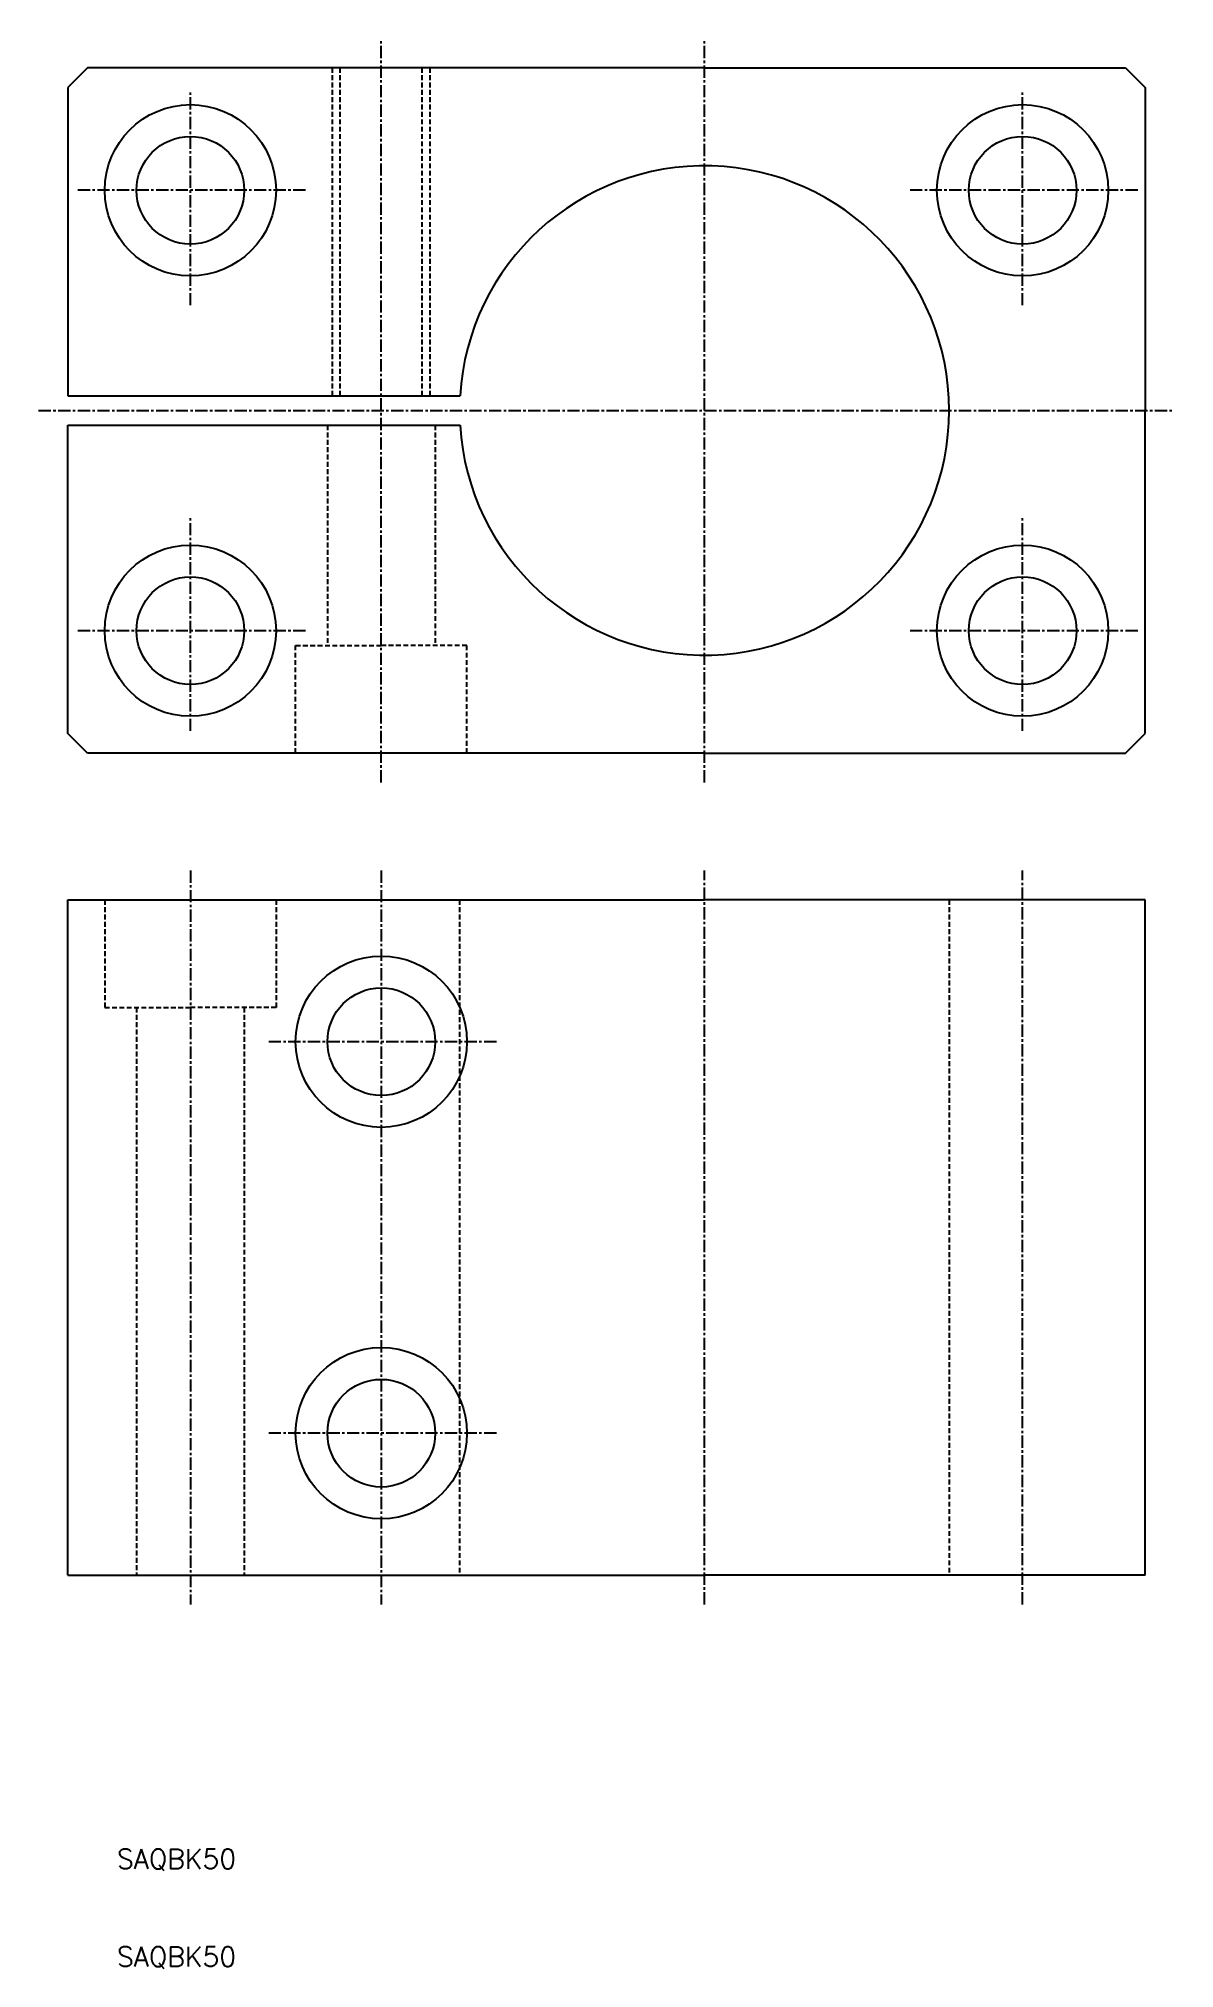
# Model space of a CAD drawing. Extents: x 2 to 118, y 10 to 207.
import ezdxf

# ---------------------------------------------------------------- set-up
doc = ezdxf.new("R2010")
doc.units = 0
doc.linetypes.add('CENTER', pattern=[2, 1.25, -0.25, 0.25, -0.25])
doc.linetypes.add('DASHED', pattern=[0.75, 0.5, -0.25])
doc.layers.get('0').update_dxf_attribs({"linetype": 'CONTINUOUS'})
doc.layers.add('CENTER', color=1, linetype='CENTER')
doc.styles.get("Standard").update_dxf_attribs({"font": 'txt.shx', "bigfont": 'extfont.shx'})

msp = doc.modelspace()

# ---------------------------------------------------------------- linework, layer by layer
for p, q in [((7, 204), (5, 202)), ((70, 204), (7, 204)), ((70, 204), (113, 204)), ((113, 204), (115, 202)), ((5, 202), (5, 170.5)), ((115, 202), (115, 169)), ((5, 170.5), (45.045, 170.5)), ((115, 136), (115, 169)), ((5, 136), (5, 167.5)), ((5, 167.5), (45.045, 167.5)), ((7, 134), (5, 136)), ((113, 134), (115, 136)), ((70, 134), (7, 134)), ((70, 134), (113, 134)), ((5, 119), (70, 119)), ((5, 50), (5, 119)), ((115, 119), (70, 119)), ((115, 50), (115, 119)), ((5, 50), (70, 50)), ((115, 50), (70, 50))]:
    msp.add_line(p, q)
at = {"color": 3, "linetype": 'DASHED'}
for p, q in [((32, 170.5), (32, 204)), ((32.812, 170.5), (32.812, 204)), ((41.188, 170.5), (41.188, 204)), ((42, 170.5), (42, 204)), ((31.5, 167.5), (31.5, 145)), ((42.5, 167.5), (42.5, 145)), ((28.25, 134), (28.25, 145)), ((28.25, 145), (37, 145)), ((45.75, 145), (37, 145)), ((45.75, 134), (45.75, 145)), ((8.75, 119), (8.75, 108)), ((26.25, 119), (26.25, 108)), ((45, 119), (45, 50)), ((95, 119), (95, 50)), ((8.75, 108), (17.5, 108)), ((12, 108), (12, 50)), ((26.25, 108), (17.5, 108)), ((23, 108), (23, 50))]:
    msp.add_line(p, q, dxfattribs=at)
for centre, radius in [((17.5, 191.5), 8.75), ((102.5, 191.5), 8.75), ((17.5, 191.5), 5.5), ((102.5, 191.5), 5.5), ((17.5, 146.5), 8.75), ((102.5, 146.5), 8.75), ((17.5, 146.5), 5.5), ((102.5, 146.5), 5.5), ((37, 104.5), 8.75), ((37, 104.5), 5.5), ((37, 64.5), 8.75), ((37, 64.5), 5.5)]:
    msp.add_circle(centre, radius)
msp.add_arc((70, 169), 25, 183.43981, 176.56019)
at = {"layer": 'CENTER', "color": 1, "linetype": 'CENTER'}
for p, q in [((37, 131), (37, 207)), ((70, 131), (70, 207)), ((17.5, 179.75), (17.5, 201.75)), ((102.5, 179.75), (102.5, 201.75)), ((29.25, 191.5), (5.75, 191.5)), ((114.25, 191.5), (90.75, 191.5)), ((2, 169), (118, 169)), ((17.5, 136.25), (17.5, 158.25)), ((102.5, 136.25), (102.5, 158.25)), ((29.25, 146.5), (5.75, 146.5)), ((114.25, 146.5), (90.75, 146.5)), ((17.5, 122), (17.5, 47)), ((17.5, 122), (17.5, 47)), ((37, 122), (37, 47)), ((70, 47), (70, 122)), ((102.5, 47), (102.5, 122)), ((48.75, 104.5), (25.25, 104.5)), ((48.75, 64.5), (25.25, 64.5))]:
    msp.add_line(p, q, dxfattribs=at)

# ---------------------------------------------------------------- texts
for p in [(10, 20), (10, 10)]:
    msp.add_text('SAQBK50', height=2).set_placement(p)

doc.saveas('drawing.dxf')
